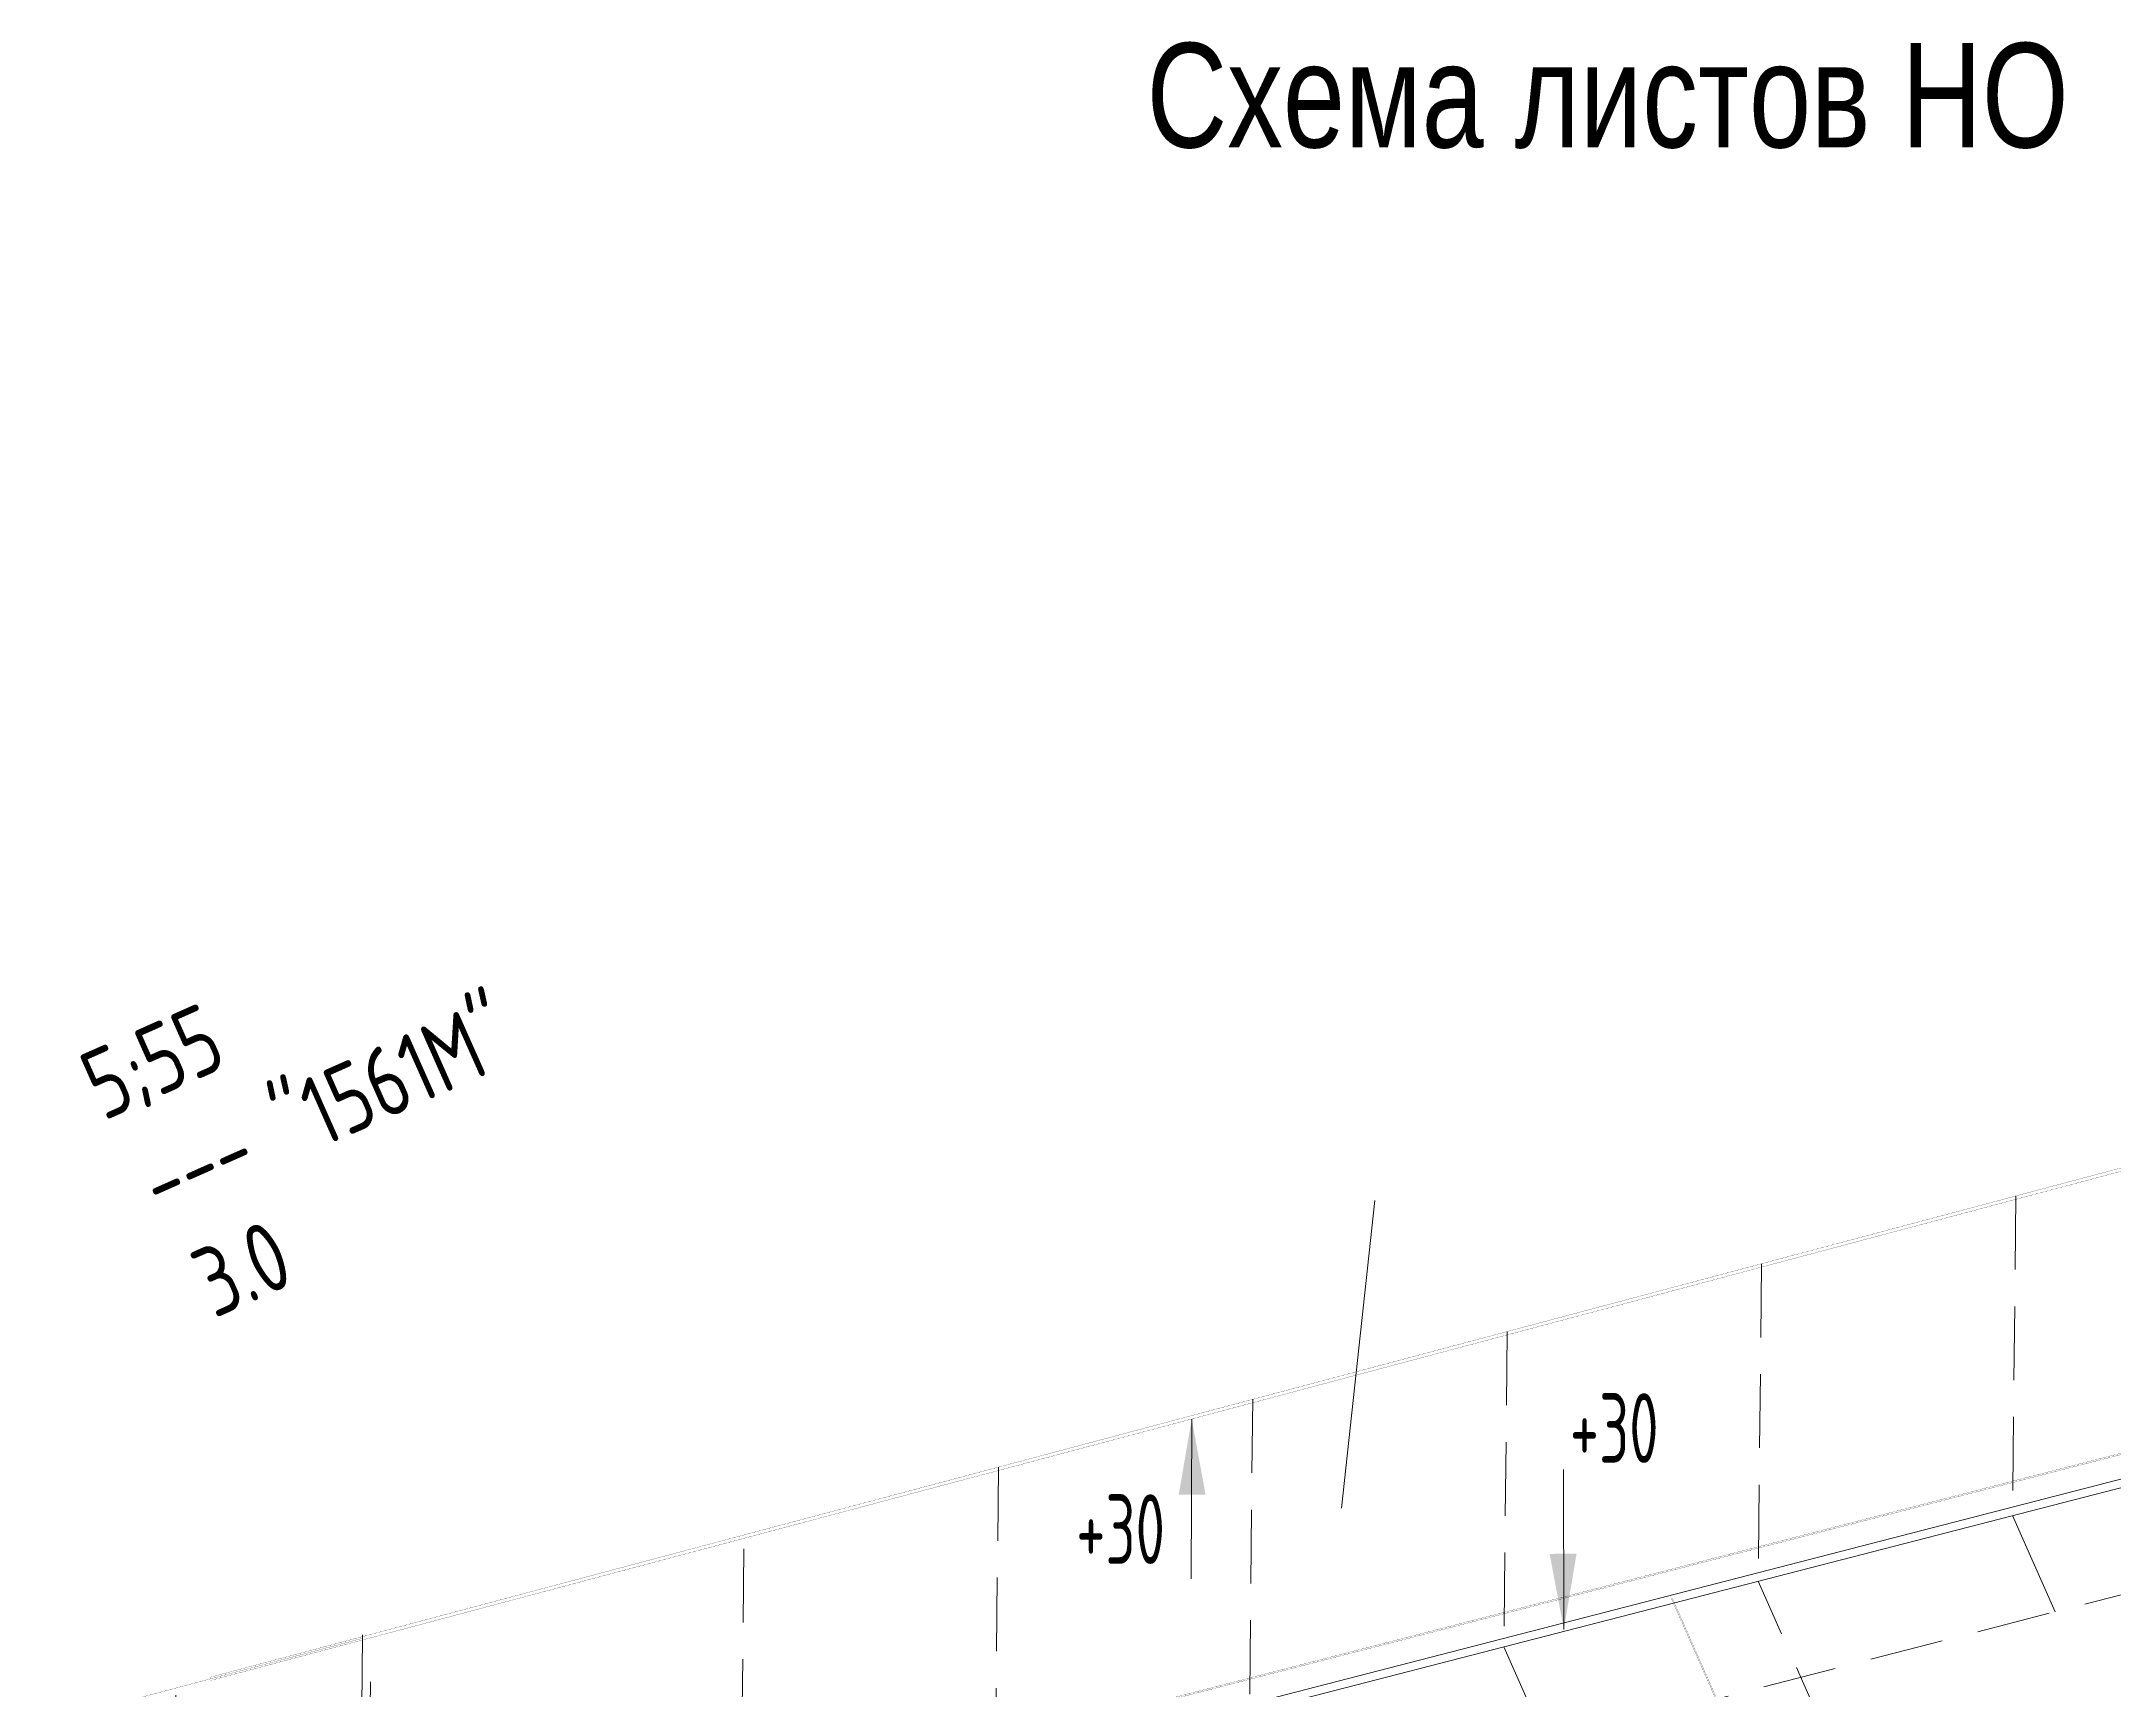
# Model space of a CAD drawing. Header units: millimetres. Extents: x 149544 to 197467, y -3118 to 25363.
# Drawn here: x 191427 to 193214, y 8775 to 10196 of the extents above; entities that cross this region are included whole.
import ezdxf

# ---------------------------------------------------------------- set-up
doc = ezdxf.new("R2010")
doc.units = ezdxf.units.MM
doc.header["$MEASUREMENT"] = 0
for name, pattern in [('K5LT32768', [0]), ('K5LT32774', [0]), ('K5LT32780', [0]), ('K5LT32788', [0]), ('K5LT32803', [95.25, 63.5, -31.75]), ('K5LT32804', [133.350002, 88.900002, -44.450001]), ('K5LT32807', [0])]:
    doc.linetypes.add(name, pattern=pattern)
doc.layers.add('IDENT', color=7, linetype='Continuous')
doc.layers.add('pen_7', color=1, linetype='Continuous')
doc.styles.add('KTEXTSTYLE', font='GOST_AU.SHX', dxfattribs={"width": 0.96, "height": 5})
doc.styles.add('style5', font='arial.ttf', dxfattribs={"height": 3})

# ---------------------------------------------------------------- blocks, each defined once
blk = doc.blocks.new('U9')
at = {"layer": 'IDENT', "color": 7, "char_height": 0.2, "attachment_point": 1, "style": 'KTEXTSTYLE'}
for s, insert in [('\\H3.5;\\W0.965;\\Q15;\\Q0;\\H60.00;5;55', (-154487.7, -8244.3)), ('\\H3.5;\\W0.965;\\Q15;\\Q0;\\H60.00;       --- "1561M"', (-154684.5, -8341.5)), ('\\H3.5;\\W0.965;\\Q15;\\Q0;\\H60.00;3.0', (-154469.4, -8438.7))]:
    blk.add_mtext(s, dxfattribs=dict(at, insert=insert))

msp = doc.modelspace()

# ---------------------------------------------------------------- hatches: boundary and pattern name
for points in [[(192430.1, 8943.8), (192407, 8943.9), (192418.2, 9009)], [(192726.7, 8892.8), (192749.9, 8892.9), (192739, 8827.7)]]:
    msp.add_hatch(color=0).paths.add_polyline_path(points)

# ---------------------------------------------------------------- linework, layer by layer
at = {"color": 0, "linetype": 'K5LT32774', "lineweight": 18}
for p, q in [((191672.6, 8558.4), (195724.5, 9603.1)), ((191675.5, 8551.9), (195727.4, 9596.6))]:
    msp.add_line(p, q, dxfattribs=at)
at = {"color": 0, "linetype": 'K5LT32803', "lineweight": 18}
for p, q in [((191712.3, 8469), (195135.6, 9351.6)), ((193128.6, 9201.3), (193125.7, 8925.8)), ((192909.4, 9142.8), (192906.5, 8869.3)), ((192690.1, 9084.4), (192687.3, 8812.8)), ((192470.8, 9026), (192468, 8756.2)), ((192251.6, 8967.6), (192248.8, 8699.7)), ((192029.5, 8643.2), (192032.3, 8909.1)), ((193273.2, 8039.7), (192906.5, 8869.3)), ((191703.4, 8823), (191700.7, 8558.4)), ((191539.8, 8516.9), (191542.5, 8778.7))]:
    msp.add_line(p, q, dxfattribs=at)
at = {"color": 0, "linetype": 'K5LT32768', "lineweight": 18}
msp.add_line((192575.9, 9197.3), (192547.2, 8932.3), dxfattribs=at)
at = {"color": 0, "linetype": 'K5LT32807', "lineweight": 18}
for p, q in [((192418.2, 9009), (192417.6, 8871.2)), ((192739, 8827.7), (192738.8, 8965.4))]:
    msp.add_line(p, q, dxfattribs=at)
at = {"color": 0, "linetype": 'K5LT32780', "lineweight": 18}
for p, q in [((193162.4, 8842.8), (193125.7, 8925.8)), ((192723.9, 8729.8), (192687.3, 8812.8))]:
    msp.add_line(p, q, dxfattribs=at)
at = {"color": 0, "linetype": 'K5LT32804', "lineweight": 18}
msp.add_line((191708, 8560.3), (191710.7, 8823.5), dxfattribs=at)
at = {"color": 0, "linetype": 'K5LT32788', "const_width": 0.18}
for points in [[(191571.4, 8786.3), (196628.3, 10133.7)], [(196629.5, 10131.1), (191572.5, 8783.7)], [(192967.4, 8913.4), (195715.3, 9621.9), (195715.7, 9623.1), (192967.8, 8914.7)], [(191664.1, 8577.4), (192967.4, 8913.4), (192967.8, 8914.7), (191663.7, 8578.4)], [(193211.3, 7997.9), (192832.8, 8853.9), (192831.6, 8854.4), (193210.1, 7998.4)], [(191703.4, 8820), (189427.6, 8213.6), (189426.4, 8216.3), (191384.4, 8738)]]:
    msp.add_lwpolyline(points, dxfattribs=at)

# ---------------------------------------------------------------- block references
at = {"color": 0, "rotation": 23.94873487788973}
msp.add_blockref('U9', (329296.8, 79564.4), dxfattribs=at)

# ---------------------------------------------------------------- texts
at = {"color": 0, "char_height": 2.5, "attachment_point": 1, "style": 'KTEXTSTYLE'}
for insert in [(192744.1, 9031.2), (192318.6, 8944.1)]:
    msp.add_mtext('\\H3.5;\\W0.965;\\Q15;\\Q0;\\W0.765;\\H60.00;{\\c16711935;+30}', dxfattribs=dict(at, insert=insert))
at = {"layer": 'pen_7', "color": 0, "style": 'style5', "width": 0.765}
msp.add_text('Схема листов НО', height=90, dxfattribs=at).set_placement((192379.3, 10104.8))

doc.saveas('drawing.dxf')
